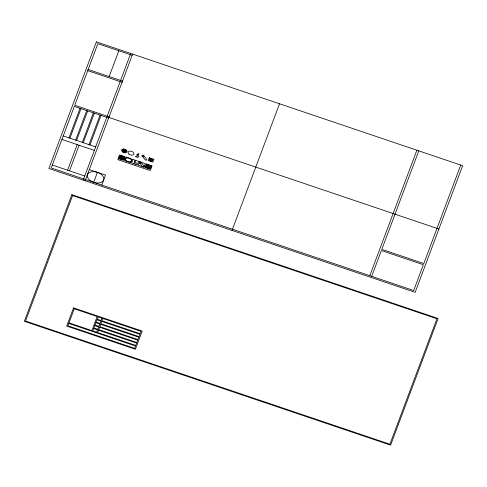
<?xml version="1.0" encoding="UTF-8"?>
<svg xmlns="http://www.w3.org/2000/svg" width="487" height="487" viewBox="0 0 487 487"><rect width="100%" height="100%" fill="white"/><g stroke="black" fill="none" stroke-linecap="round" stroke-linejoin="round"><path stroke-width="0.73" d="M68.971 137.858L80.038 108.345M69.921 138.18L80.994 108.668M75.643 140.116L86.716 110.598M76.599 140.439L87.672 110.92M67.59 170.2L77.189 144.602M69.495 170.846L79.095 145.248M82.321 142.374L93.394 112.856M83.277 142.697L94.344 113.179M109.155 76.562L118.828 50.77M88.999 144.633L100.072 115.115M89.955 144.956L101.022 115.437M83.222 180.105L130.711 53.467M85.128 180.75L132.622 54.112M93.674 182.321L97.412 172.355M101.783 185.06L105.521 175.095L89.304 169.61M232.019 230.418L279.514 103.774M369.81 275.685L416.866 150.215M371.721 276.33L381.394 250.531L423.361 264.721L413.688 290.52L51.226 167.972L74.316 106.41L108.656 118.018M418.771 150.86L381.832 249.356L423.806 263.546L460.745 165.05M135.642 164.314L136.463 163.273L134.996 161.453L135.818 160.412L134.229 161.197L134.936 162.755L133.353 163.541M132.184 55.281L97.844 43.672L74.754 105.235L109.094 116.843M88.165 69.471L122.505 81.079M87.727 70.645L122.067 82.254M108.875 117.434L438.903 229.012M63.249 135.922L95.677 146.891M118.28 158.445L124.002 160.381L125.323 156.863L119.601 154.927L117.842 159.62L150.27 170.584M61.928 139.44L94.356 150.41M52.328 165.038L84.756 176.002M143.762 155.688L146.697 159.322A1.004 0.627 17.5 0 1 146.362 160.113A1.004 0.627 17.5 0 1 145.041 159.693L142.052 155.992M141.224 162.457L144.158 166.091A1.004 0.627 17.5 0 1 143.823 166.889A1.004 0.627 17.5 0 1 142.502 166.463L139.507 162.761M96.377 41.858L48.883 168.496L415.155 292.334L462.65 165.696L96.377 41.858M71.845 194.666L24.35 321.304L390.623 445.142L438.117 318.504L71.845 194.666M72.575 195.573L25.525 321.043L389.892 444.235L436.942 318.766L72.575 195.573M120.362 156.905L120.192 157.374L121.336 157.758L121.068 158.464L121.835 158.719L122.097 158.019L123.241 158.403L123.418 157.934L122.274 157.551L122.535 156.844L121.774 156.589L121.507 157.289L120.362 156.905M122.907 150.13L122.73 150.605L123.875 150.988L123.607 151.694L124.374 151.95L124.635 151.244L125.78 151.634L125.956 151.165L124.812 150.775L125.074 150.075L124.313 149.813L124.051 150.52L122.907 150.13M126.279 157.185L124.958 160.704L130.68 162.64L132.001 159.121L126.279 157.185M73.525 307.875L66.707 326.053L135.386 349.27L142.204 331.099L73.525 307.875M68.764 323.441L67.882 325.791L134.649 348.363L135.532 346.02L68.764 323.441M74.261 308.788L68.984 322.857L91.873 330.6L97.15 316.526L74.261 308.788M132.957 159.444L131.636 162.962L137.358 164.898L138.679 161.38L132.957 159.444M139.629 161.702L138.314 165.221L144.036 167.157L145.357 163.638L139.629 161.702M146.307 163.961L144.992 167.479L150.714 169.409L152.029 165.89L146.307 163.961M146.751 164.503L145.692 167.321L150.27 168.867L151.329 166.049L146.751 164.503M149.29 157.733L148.231 160.546L152.808 162.092L153.868 159.279L149.29 157.733M147.177 165.647L146.63 167.108L149.01 167.912L147.177 165.647M149.722 158.872L149.174 160.333L151.548 161.136L149.722 158.872M150.386 166.262L149.838 167.723L148.011 165.458L150.386 166.262M152.93 159.493L152.382 160.953L150.55 158.689L152.93 159.493M93.711 328.573L92.828 330.917L96.645 332.207L97.522 329.863L93.711 328.573M94.807 325.645L93.93 327.988L97.741 329.279L98.624 326.935L94.807 325.645M95.909 322.711L95.026 325.054L98.843 326.345L99.725 324.001L95.909 322.711M97.004 319.782L96.128 322.126L99.945 323.417L100.821 321.067L97.004 319.782M98.106 316.848L97.223 319.192L101.04 320.483L101.923 318.139L98.106 316.848M98.477 330.186L97.601 332.53L135.751 345.429L136.634 343.085L98.477 330.186M99.579 327.258L98.697 329.602L136.853 342.501L137.73 340.157L99.579 327.258M100.675 324.324L99.798 326.667L137.949 339.567L138.832 337.223L100.675 324.324M101.777 321.39L100.894 323.739L139.051 336.639L139.927 334.289L101.777 321.39M102.873 318.461L101.996 320.805L140.146 333.705L141.029 331.361L102.873 318.461M138.929 153.831L137.535 154.683L139.002 156.497L137.608 157.35L135.319 156.577L137.474 155.986L136.774 154.428L138.929 153.831M123.485 148.876L121.482 149.917L122.34 151.926L125.202 152.888L127.204 151.853L126.346 149.844L123.485 148.876M123.68 149.339L122.14 150.142L122.803 151.682L125.001 152.425L126.541 151.627L125.883 150.081L123.68 149.339M120.94 155.645L118.944 156.686L119.802 158.695L122.663 159.663L124.666 158.622L123.808 156.613L120.94 155.645M121.141 156.114L119.601 156.911L120.265 158.452L122.462 159.2L124.002 158.397L123.345 156.857L121.141 156.114M89.87 180.281A8.559 5.32 17.5 0 0 103.652 180.08A8.559 5.32 17.5 0 0 93.108 171.649A8.559 5.32 17.5 0 0 89.87 180.281M126.48 160.953A3.019 1.875 17.5 0 0 131.344 160.88A3.019 1.875 17.5 0 0 127.618 157.904A3.019 1.875 17.5 0 0 126.48 160.953M139.696 162.956A1.004 0.627 17.5 0 0 141.321 162.932A1.004 0.627 17.5 0 0 140.079 161.94A1.004 0.627 17.5 0 0 139.696 162.956M142.241 156.187A1.004 0.627 17.5 0 0 143.86 156.163A1.004 0.627 17.5 0 0 142.618 155.17A1.004 0.627 17.5 0 0 142.241 156.187M129.018 154.178A3.019 1.875 17.5 0 0 133.882 154.111A3.019 1.875 17.5 0 0 130.157 151.134A3.019 1.875 17.5 0 0 129.018 154.178"/></g></svg>
